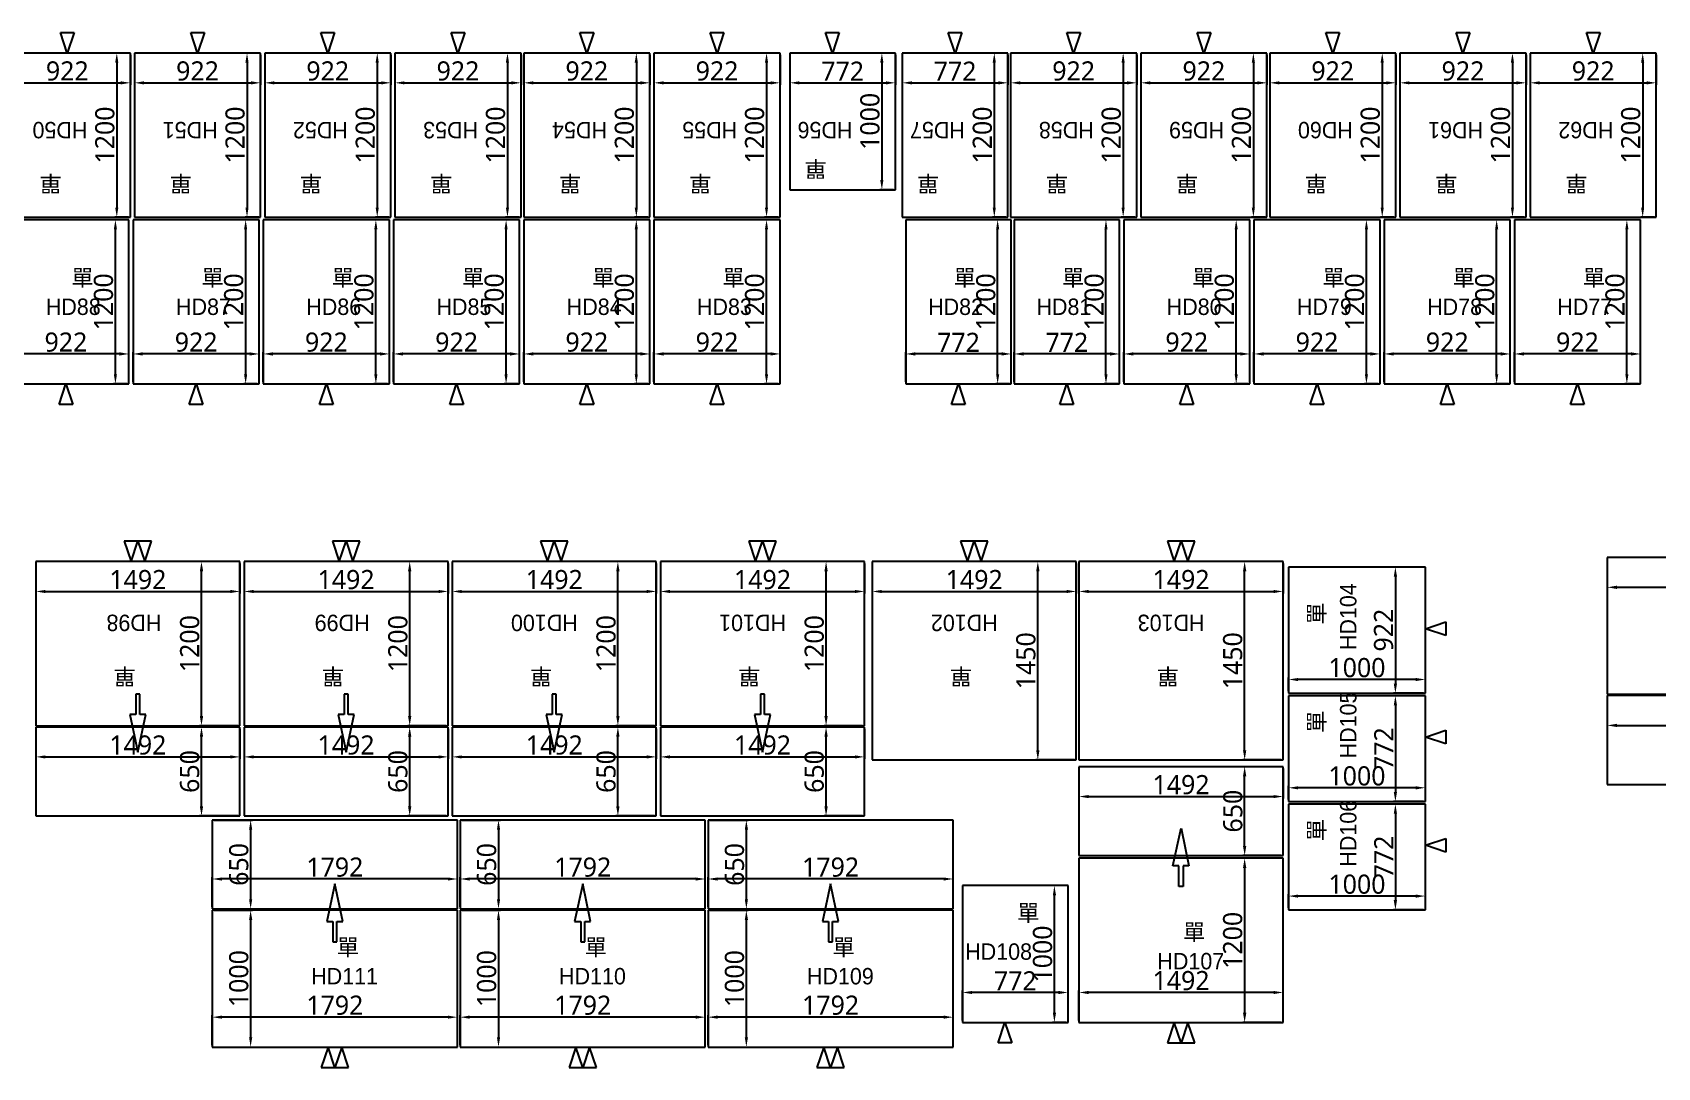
# Model space of a CAD drawing. Header units: millimetres. Extents: x 198 to 48339, y 383 to 29313.
# Drawn here: x 30171 to 42050, y 13873 to 21443 of the extents above; entities that cross this region are included whole.
import ezdxf

# ---------------------------------------------------------------- set-up
doc = ezdxf.new("R2010")
doc.units = ezdxf.units.MM
for name, color, linetype in [('動線', 6, 'Continuous'), ('單層倉', 5, 'Continuous'), ('文字', 7, 'Continuous'), ('標註', 252, 'Continuous'), ('編號', 7, 'Continuous')]:
    doc.layers.add(name, color=color, linetype=linetype)
doc.styles.add('新細明體', font='PMingLiU.ttf')
doc.styles.add('黑體', font='Microsoft JhengHei.ttf')

msp = doc.modelspace()

# ---------------------------------------------------------------- linework, layer by layer
at = {"layer": '動線', "lineweight": -3}
for p, q in [((30425, 21293), (30375, 21443)), ((30375, 21443), (30475, 21443)), ((30425, 21293), (30375, 21443)), ((30375, 21443), (30475, 21443)), ((30475, 21443), (30425, 21293)), ((30475, 21443), (30425, 21293)), ((31377, 21293), (31327, 21443)), ((31327, 21443), (31427, 21443)), ((31377, 21293), (31327, 21443)), ((31327, 21443), (31427, 21443)), ((31427, 21443), (31377, 21293)), ((31427, 21443), (31377, 21293)), ((32329, 21293), (32279, 21443)), ((32279, 21443), (32379, 21443)), ((32329, 21293), (32279, 21443)), ((32279, 21443), (32379, 21443)), ((32379, 21443), (32329, 21293)), ((32379, 21443), (32329, 21293)), ((33281, 21293), (33231, 21443)), ((33231, 21443), (33331, 21443)), ((33281, 21293), (33231, 21443)), ((33231, 21443), (33331, 21443)), ((33331, 21443), (33281, 21293)), ((33331, 21443), (33281, 21293)), ((34223, 21293), (34173, 21443)), ((34173, 21443), (34273, 21443)), ((34223, 21293), (34173, 21443)), ((34173, 21443), (34273, 21443)), ((34273, 21443), (34223, 21293)), ((34273, 21443), (34223, 21293)), ((35175, 21293), (35125, 21443)), ((35125, 21443), (35225, 21443)), ((35175, 21293), (35125, 21443)), ((35125, 21443), (35225, 21443)), ((35225, 21443), (35175, 21293)), ((35225, 21443), (35175, 21293)), ((36018, 21293), (35968, 21443)), ((35968, 21443), (36068, 21443)), ((36018, 21293), (35968, 21443)), ((35968, 21443), (36068, 21443)), ((36068, 21443), (36018, 21293)), ((36068, 21443), (36018, 21293)), ((36915, 21293), (36865, 21443)), ((36865, 21443), (36965, 21443)), ((36965, 21443), (36915, 21293)), ((37782, 21293), (37732, 21443)), ((37732, 21443), (37832, 21443)), ((37782, 21293), (37732, 21443)), ((37732, 21443), (37832, 21443)), ((37832, 21443), (37782, 21293)), ((37832, 21443), (37782, 21293)), ((38734, 21293), (38684, 21443)), ((38684, 21443), (38784, 21443)), ((38734, 21293), (38684, 21443)), ((38684, 21443), (38784, 21443)), ((38784, 21443), (38734, 21293)), ((38784, 21443), (38734, 21293)), ((39676, 21293), (39626, 21443)), ((39626, 21443), (39726, 21443)), ((39676, 21293), (39626, 21443)), ((39626, 21443), (39726, 21443)), ((39726, 21443), (39676, 21293)), ((39726, 21443), (39676, 21293)), ((40628, 21293), (40578, 21443)), ((40578, 21443), (40678, 21443)), ((40628, 21293), (40578, 21443)), ((40578, 21443), (40678, 21443)), ((40678, 21443), (40628, 21293)), ((40678, 21443), (40628, 21293)), ((41580, 21293), (41530, 21443)), ((41530, 21443), (41630, 21443)), ((41580, 21293), (41530, 21443)), ((41530, 21443), (41630, 21443)), ((41630, 21443), (41580, 21293)), ((41630, 21443), (41580, 21293)), ((30365, 18723), (30415, 18873)), ((30365, 18723), (30415, 18873)), ((30415, 18873), (30465, 18723)), ((30415, 18873), (30465, 18723)), ((31317, 18723), (31367, 18873)), ((31317, 18723), (31367, 18873)), ((31367, 18873), (31417, 18723)), ((31367, 18873), (31417, 18723)), ((32269, 18723), (32319, 18873)), ((32319, 18873), (32369, 18723)), ((33221, 18723), (33271, 18873)), ((33221, 18723), (33271, 18873)), ((33271, 18873), (33321, 18723)), ((33271, 18873), (33321, 18723)), ((34173, 18723), (34223, 18873)), ((34173, 18723), (34223, 18873)), ((34223, 18873), (34273, 18723)), ((34223, 18873), (34273, 18723)), ((35125, 18723), (35175, 18873)), ((35125, 18723), (35175, 18873)), ((35175, 18873), (35225, 18723)), ((35175, 18873), (35225, 18723)), ((36890, 18723), (36940, 18873)), ((36890, 18723), (36940, 18873)), ((36940, 18873), (36990, 18723)), ((36940, 18873), (36990, 18723)), ((37682, 18723), (37732, 18873)), ((37682, 18723), (37732, 18873)), ((37732, 18873), (37782, 18723)), ((37732, 18873), (37782, 18723)), ((38559, 18723), (38609, 18873)), ((38609, 18873), (38659, 18723)), ((39511, 18723), (39561, 18873)), ((39511, 18723), (39561, 18873)), ((39561, 18873), (39611, 18723)), ((39561, 18873), (39611, 18723)), ((40463, 18723), (40513, 18873)), ((40463, 18723), (40513, 18873)), ((40513, 18873), (40563, 18723)), ((40513, 18873), (40563, 18723)), ((41415, 18723), (41465, 18873)), ((41415, 18723), (41465, 18873)), ((41465, 18873), (41515, 18723)), ((41465, 18873), (41515, 18723)), ((30465, 18723), (30365, 18723)), ((30465, 18723), (30365, 18723)), ((31417, 18723), (31317, 18723)), ((31417, 18723), (31317, 18723)), ((32369, 18723), (32269, 18723)), ((33321, 18723), (33221, 18723)), ((33321, 18723), (33221, 18723)), ((34273, 18723), (34173, 18723)), ((34273, 18723), (34173, 18723)), ((35225, 18723), (35125, 18723)), ((35225, 18723), (35125, 18723)), ((36990, 18723), (36890, 18723)), ((36990, 18723), (36890, 18723)), ((37782, 18723), (37682, 18723)), ((37782, 18723), (37682, 18723)), ((38659, 18723), (38559, 18723)), ((39611, 18723), (39511, 18723)), ((39611, 18723), (39511, 18723)), ((40563, 18723), (40463, 18723)), ((40563, 18723), (40463, 18723)), ((41515, 18723), (41415, 18723)), ((41515, 18723), (41415, 18723)), ((30941, 17723), (30841, 17723)), ((30841, 17723), (30891, 17573)), ((30891, 17573), (30941, 17723)), ((31041, 17723), (30941, 17723)), ((30941, 17723), (30991, 17573)), ((30991, 17573), (31041, 17723)), ((32463, 17723), (32363, 17723)), ((32363, 17723), (32413, 17573)), ((32413, 17573), (32463, 17723)), ((32563, 17723), (32463, 17723)), ((32463, 17723), (32513, 17573)), ((32513, 17573), (32563, 17723)), ((33985, 17723), (33885, 17723)), ((33885, 17723), (33935, 17573)), ((33935, 17573), (33985, 17723)), ((34085, 17723), (33985, 17723)), ((33985, 17723), (34035, 17573)), ((34035, 17573), (34085, 17723)), ((35507, 17723), (35407, 17723)), ((35407, 17723), (35457, 17573)), ((35457, 17573), (35507, 17723)), ((35607, 17723), (35507, 17723)), ((35507, 17723), (35557, 17573)), ((35557, 17573), (35607, 17723)), ((37055, 17723), (36955, 17723)), ((36955, 17723), (37005, 17573)), ((37005, 17573), (37055, 17723)), ((37155, 17723), (37055, 17723)), ((37055, 17723), (37105, 17573)), ((37105, 17573), (37155, 17723)), ((38567, 17723), (38467, 17723)), ((38467, 17723), (38517, 17573)), ((38517, 17573), (38567, 17723)), ((38667, 17723), (38567, 17723)), ((38567, 17723), (38617, 17573)), ((38617, 17573), (38667, 17723)), ((40353, 17082), (40503, 17132)), ((40353, 17082), (40503, 17132)), ((40503, 17132), (40503, 17032)), ((40503, 17132), (40503, 17032)), ((40503, 17032), (40353, 17082)), ((40503, 17032), (40353, 17082)), ((30956, 16604), (30926, 16604)), ((30926, 16604), (30926, 16454)), ((30956, 16454), (30956, 16604)), ((32478, 16604), (32448, 16604)), ((32448, 16604), (32448, 16454)), ((32478, 16454), (32478, 16604)), ((34000, 16604), (33970, 16604)), ((33970, 16604), (33970, 16454)), ((34000, 16454), (34000, 16604)), ((35522, 16604), (35492, 16604)), ((35492, 16604), (35492, 16454)), ((35522, 16454), (35522, 16604)), ((30926, 16454), (30882, 16454)), ((30882, 16454), (30941, 16179)), ((30941, 16179), (30999, 16454)), ((30999, 16454), (30956, 16454)), ((32448, 16454), (32404, 16454)), ((32404, 16454), (32463, 16179)), ((32463, 16179), (32521, 16454)), ((32521, 16454), (32478, 16454)), ((33970, 16454), (33926, 16454)), ((33926, 16454), (33985, 16179)), ((33985, 16179), (34043, 16454)), ((34043, 16454), (34000, 16454)), ((35492, 16454), (35448, 16454)), ((35448, 16454), (35507, 16179)), ((35507, 16179), (35565, 16454)), ((35565, 16454), (35522, 16454)), ((40353, 16290), (40503, 16340)), ((40353, 16290), (40503, 16340)), ((40503, 16240), (40353, 16290)), ((40503, 16240), (40353, 16290)), ((40503, 16340), (40503, 16240)), ((40503, 16340), (40503, 16240)), ((38508, 15348), (38567, 15623)), ((38567, 15623), (38625, 15348)), ((40353, 15498), (40503, 15548)), ((40353, 15498), (40503, 15548)), ((40503, 15448), (40353, 15498)), ((40503, 15448), (40353, 15498)), ((40503, 15548), (40503, 15448)), ((40503, 15548), (40503, 15448)), ((38552, 15348), (38508, 15348)), ((38552, 15198), (38552, 15348)), ((38582, 15348), (38582, 15198)), ((38625, 15348), (38582, 15348)), ((32381, 15217), (32322, 14942)), ((32439, 14942), (32381, 15217)), ((34193, 15217), (34134, 14942)), ((34251, 14942), (34193, 15217)), ((36005, 15217), (35946, 14942)), ((36063, 14942), (36005, 15217)), ((38582, 15198), (38552, 15198)), ((32322, 14942), (32366, 14942)), ((32366, 14942), (32366, 14792)), ((32396, 14792), (32396, 14942)), ((32396, 14942), (32439, 14942)), ((34134, 14942), (34178, 14942)), ((34178, 14942), (34178, 14792)), ((34208, 14792), (34208, 14942)), ((34208, 14942), (34251, 14942)), ((35946, 14942), (35990, 14942)), ((35990, 14942), (35990, 14792)), ((36020, 14792), (36020, 14942)), ((36020, 14942), (36063, 14942)), ((32366, 14792), (32396, 14792)), ((34178, 14792), (34208, 14792)), ((35990, 14792), (36020, 14792)), ((37230, 14053), (37280, 14203)), ((37230, 14053), (37280, 14203)), ((37280, 14203), (37330, 14053)), ((37280, 14203), (37330, 14053)), ((38517, 14203), (38467, 14053)), ((38567, 14053), (38517, 14203)), ((38617, 14203), (38567, 14053)), ((38667, 14053), (38617, 14203)), ((32331, 14023), (32281, 13873)), ((32381, 13873), (32331, 14023)), ((32431, 14023), (32381, 13873)), ((32481, 13873), (32431, 14023)), ((34143, 14023), (34093, 13873)), ((34193, 13873), (34143, 14023)), ((34243, 14023), (34193, 13873)), ((34293, 13873), (34243, 14023)), ((35955, 14023), (35905, 13873)), ((36005, 13873), (35955, 14023)), ((36055, 14023), (36005, 13873)), ((36105, 13873), (36055, 14023)), ((37330, 14053), (37230, 14053)), ((37330, 14053), (37230, 14053)), ((38467, 14053), (38567, 14053)), ((38567, 14053), (38667, 14053)), ((32281, 13873), (32381, 13873)), ((32381, 13873), (32481, 13873)), ((34093, 13873), (34193, 13873)), ((34193, 13873), (34293, 13873)), ((35905, 13873), (36005, 13873)), ((36005, 13873), (36105, 13873))]:
    msp.add_line(p, q, dxfattribs=at)
at = {"layer": '單層倉'}
for p, q in [((30886, 21293), (29964, 21293)), ((30886, 20093), (30886, 21293)), ((31838, 21293), (30916, 21293)), ((30916, 21293), (30916, 20093)), ((31838, 20093), (31838, 21293)), ((32790, 21293), (31868, 21293)), ((31868, 21293), (31868, 20093)), ((32790, 20093), (32790, 21293)), ((33742, 21293), (32820, 21293)), ((32820, 21293), (32820, 20093)), ((33742, 20093), (33742, 21293)), ((34684, 21293), (33762, 21293)), ((33762, 21293), (33762, 20093)), ((34684, 20093), (34684, 21293)), ((35636, 21293), (34714, 21293)), ((34714, 21293), (34714, 20093)), ((35636, 20093), (35636, 21293)), ((36479, 21293), (35707, 21293)), ((35707, 21293), (35707, 20293)), ((36479, 20293), (36479, 21293)), ((37301, 21293), (36529, 21293)), ((36529, 21293), (36529, 20093)), ((37301, 20093), (37301, 21293)), ((38243, 21293), (37321, 21293)), ((37321, 21293), (37321, 20093)), ((38243, 20093), (38243, 21293)), ((39195, 21293), (38273, 21293)), ((38273, 21293), (38273, 20093)), ((39195, 20093), (39195, 21293)), ((40137, 21293), (39215, 21293)), ((39215, 21293), (39215, 20093)), ((40137, 20093), (40137, 21293)), ((41089, 21293), (40167, 21293)), ((40167, 21293), (40167, 20093)), ((41089, 20093), (41089, 21293)), ((42041, 21293), (41119, 21293)), ((41119, 21293), (41119, 20093)), ((42041, 20093), (42041, 21293)), ((35707, 20293), (36479, 20293)), ((29964, 20093), (30886, 20093)), ((30916, 20093), (31838, 20093)), ((31868, 20093), (32790, 20093)), ((32820, 20093), (33742, 20093)), ((33762, 20093), (34684, 20093)), ((34714, 20093), (35636, 20093)), ((36529, 20093), (37301, 20093)), ((37321, 20093), (38243, 20093)), ((38273, 20093), (39195, 20093)), ((39215, 20093), (40137, 20093)), ((40167, 20093), (41089, 20093)), ((41119, 20093), (42041, 20093)), ((30876, 20073), (29954, 20073)), ((30876, 18873), (30876, 20073)), ((31828, 20073), (30906, 20073)), ((30906, 20073), (30906, 18873)), ((31828, 18873), (31828, 20073)), ((32780, 20073), (31858, 20073)), ((31858, 20073), (31858, 18873)), ((32780, 18873), (32780, 20073)), ((33732, 20073), (32810, 20073)), ((32810, 20073), (32810, 18873)), ((33732, 18873), (33732, 20073)), ((34684, 20073), (33762, 20073)), ((33762, 20073), (33762, 18873)), ((34684, 18873), (34684, 20073)), ((35636, 20073), (34714, 20073)), ((34714, 20073), (34714, 18873)), ((35636, 18873), (35636, 20073)), ((37326, 20073), (36554, 20073)), ((36554, 20073), (36554, 18873)), ((37326, 18873), (37326, 20073)), ((38118, 20073), (37346, 20073)), ((37346, 20073), (37346, 18873)), ((38118, 18873), (38118, 20073)), ((39070, 20073), (38148, 20073)), ((38148, 20073), (38148, 18873)), ((39070, 18873), (39070, 20073)), ((40022, 20073), (39100, 20073)), ((39100, 20073), (39100, 18873)), ((40022, 18873), (40022, 20073)), ((40974, 20073), (40052, 20073)), ((40052, 20073), (40052, 18873)), ((40974, 18873), (40974, 20073)), ((41926, 20073), (41004, 20073)), ((41004, 20073), (41004, 18873)), ((41926, 18873), (41926, 20073)), ((29954, 18873), (30876, 18873)), ((30906, 18873), (31828, 18873)), ((31858, 18873), (32780, 18873)), ((32810, 18873), (33732, 18873)), ((33762, 18873), (34684, 18873)), ((34714, 18873), (35636, 18873)), ((36554, 18873), (37326, 18873)), ((37346, 18873), (38118, 18873)), ((38148, 18873), (39070, 18873)), ((39100, 18873), (40022, 18873)), ((40052, 18873), (40974, 18873)), ((41004, 18873), (41926, 18873)), ((43175, 17603), (41683, 17603)), ((41683, 17603), (41683, 16603)), ((31687, 17573), (30195, 17573)), ((30195, 17573), (30195, 16373)), ((31687, 16373), (31687, 17573)), ((33209, 17573), (31717, 17573)), ((31717, 17573), (31717, 16373)), ((33209, 16373), (33209, 17573)), ((34731, 17573), (33239, 17573)), ((33239, 17573), (33239, 16373)), ((34731, 16373), (34731, 17573)), ((36253, 17573), (34761, 17573)), ((34761, 17573), (34761, 16373)), ((36253, 16373), (36253, 17573)), ((37801, 17573), (36309, 17573)), ((36309, 17573), (36309, 16123)), ((37801, 16123), (37801, 17573)), ((39313, 17573), (37821, 17573)), ((37821, 17573), (37821, 16123)), ((39313, 16123), (39313, 17573)), ((40353, 17533), (39353, 17533)), ((39353, 17533), (39353, 16611)), ((40353, 16611), (40353, 17533)), ((39353, 16611), (40353, 16611)), ((40353, 16591), (39353, 16591)), ((39353, 16591), (39353, 15819)), ((40353, 15819), (40353, 16591)), ((41683, 16603), (43175, 16603)), ((43175, 16593), (41683, 16593)), ((41683, 16593), (41683, 15943)), ((30195, 16373), (31687, 16373)), ((31687, 16363), (30195, 16363)), ((30195, 16363), (30195, 15713)), ((31687, 15713), (31687, 16363)), ((31717, 16373), (33209, 16373)), ((33209, 16363), (31717, 16363)), ((31717, 16363), (31717, 15713)), ((33209, 15713), (33209, 16363)), ((33239, 16373), (34731, 16373)), ((34731, 16363), (33239, 16363)), ((33239, 16363), (33239, 15713)), ((34731, 15713), (34731, 16363)), ((34761, 16373), (36253, 16373)), ((36253, 16363), (34761, 16363)), ((34761, 16363), (34761, 15713)), ((36253, 15713), (36253, 16363)), ((36309, 16123), (37801, 16123)), ((37821, 16123), (39313, 16123)), ((39313, 16073), (37821, 16073)), ((37821, 16073), (37821, 15423)), ((39313, 15423), (39313, 16073)), ((41683, 15943), (43175, 15943)), ((39353, 15819), (40353, 15819)), ((30195, 15713), (31687, 15713)), ((33277, 15683), (31485, 15683)), ((31485, 15683), (31485, 15033)), ((31717, 15713), (33209, 15713)), ((33239, 15713), (34731, 15713)), ((33277, 15033), (33277, 15683)), ((35089, 15683), (33297, 15683)), ((33297, 15683), (33297, 15033)), ((34761, 15713), (36253, 15713)), ((35089, 15033), (35089, 15683)), ((36901, 15683), (35109, 15683)), ((35109, 15683), (35109, 15033)), ((36901, 15033), (36901, 15683)), ((40353, 15799), (39353, 15799)), ((39353, 15799), (39353, 15027)), ((40353, 15027), (40353, 15799)), ((37821, 15423), (39313, 15423)), ((39313, 15403), (37821, 15403)), ((37821, 15403), (37821, 14203)), ((39313, 14203), (39313, 15403)), ((37741, 15203), (36969, 15203)), ((36969, 15203), (36969, 14203)), ((37741, 14203), (37741, 15203)), ((31485, 15033), (33277, 15033)), ((33277, 15023), (31485, 15023)), ((31485, 15023), (31485, 14023)), ((33277, 14023), (33277, 15023)), ((33297, 15033), (35089, 15033)), ((35089, 15023), (33297, 15023)), ((33297, 15023), (33297, 14023)), ((35089, 14023), (35089, 15023)), ((35109, 15033), (36901, 15033)), ((36901, 15023), (35109, 15023)), ((35109, 15023), (35109, 14023)), ((36901, 14023), (36901, 15023)), ((39353, 15027), (40353, 15027)), ((36969, 14203), (37741, 14203)), ((37821, 14203), (39313, 14203)), ((31485, 14023), (33277, 14023)), ((33297, 14023), (35089, 14023)), ((35109, 14023), (36901, 14023))]:
    msp.add_line(p, q, dxfattribs=at)
at = {"layer": '標註', "color": 251}
for p, q in [((30872, 21293), (30773, 21293)), ((30872, 21293), (30773, 21293)), ((30886, 21279), (30886, 21061)), ((30886, 21279), (30886, 21061)), ((30916, 21279), (30916, 21061)), ((30916, 21279), (30916, 21061)), ((31824, 21293), (31725, 21293)), ((31824, 21293), (31725, 21293)), ((31838, 21279), (31838, 21061)), ((31838, 21279), (31838, 21061)), ((31868, 21279), (31868, 21061)), ((31868, 21279), (31868, 21061)), ((32776, 21293), (32677, 21293)), ((32776, 21293), (32677, 21293)), ((32790, 21279), (32790, 21061)), ((32790, 21279), (32790, 21061)), ((32820, 21279), (32820, 21061)), ((32820, 21279), (32820, 21061)), ((33728, 21293), (33629, 21293)), ((33728, 21293), (33629, 21293)), ((33742, 21279), (33742, 21061)), ((33742, 21279), (33742, 21061)), ((33762, 21279), (33762, 21061)), ((33762, 21279), (33762, 21061)), ((34670, 21293), (34571, 21293)), ((34670, 21293), (34571, 21293)), ((34684, 21279), (34684, 21061)), ((34684, 21279), (34684, 21061)), ((34714, 21279), (34714, 21061)), ((34714, 21279), (34714, 21061)), ((35622, 21293), (35523, 21293)), ((35636, 21279), (35636, 21061)), ((35636, 21279), (35636, 21061)), ((35707, 21279), (35707, 21061)), ((35707, 21279), (35707, 21061)), ((36465, 21293), (36366, 21293)), ((36465, 21293), (36366, 21293)), ((36479, 21279), (36479, 21061)), ((36479, 21279), (36479, 21061)), ((36529, 21279), (36529, 21061)), ((36529, 21279), (36529, 21061)), ((37287, 21293), (37188, 21293)), ((37287, 21293), (37188, 21293)), ((37301, 21279), (37301, 21061)), ((37301, 21279), (37301, 21061)), ((37321, 21279), (37321, 21061)), ((37321, 21279), (37321, 21061)), ((38229, 21293), (38130, 21293)), ((38229, 21293), (38130, 21293)), ((38243, 21279), (38243, 21061)), ((38243, 21279), (38243, 21061)), ((38273, 21279), (38273, 21061)), ((38273, 21279), (38273, 21061)), ((39181, 21293), (39082, 21293)), ((39181, 21293), (39082, 21293)), ((39195, 21279), (39195, 21061)), ((39195, 21279), (39195, 21061)), ((39215, 21279), (39215, 21061)), ((39215, 21279), (39215, 21061)), ((40123, 21293), (40024, 21293)), ((40123, 21293), (40024, 21293)), ((40137, 21279), (40137, 21061)), ((40137, 21279), (40137, 21061)), ((40167, 21279), (40167, 21061)), ((40167, 21279), (40167, 21061)), ((41075, 21293), (40976, 21293)), ((41075, 21293), (40976, 21293)), ((41089, 21279), (41089, 21061)), ((41089, 21279), (41089, 21061)), ((41119, 21279), (41119, 21061)), ((41119, 21279), (41119, 21061)), ((42027, 21293), (41928, 21293)), ((42027, 21293), (41928, 21293)), ((42041, 21279), (42041, 21061)), ((42041, 21279), (42041, 21061)), ((30787, 21223), (30787, 20163)), ((30787, 21223), (30787, 20163)), ((31739, 21223), (31739, 20163)), ((31739, 21223), (31739, 20163)), ((32691, 21223), (32691, 20163)), ((32691, 21223), (32691, 20163)), ((33643, 21223), (33643, 20163)), ((33643, 21223), (33643, 20163)), ((34585, 21223), (34585, 20163)), ((34585, 21223), (34585, 20163)), ((35537, 21223), (35537, 20163)), ((36380, 21223), (36380, 20363)), ((36380, 21223), (36380, 20363)), ((37202, 21223), (37202, 20163)), ((37202, 21223), (37202, 20163)), ((38144, 21223), (38144, 20163)), ((38144, 21223), (38144, 20163)), ((39096, 21223), (39096, 20163)), ((39096, 21223), (39096, 20163)), ((40038, 21223), (40038, 20163)), ((40038, 21223), (40038, 20163)), ((40990, 21223), (40990, 20163)), ((40990, 21223), (40990, 20163)), ((41942, 21223), (41942, 20163)), ((41942, 21223), (41942, 20163)), ((30034, 21075), (30816, 21075)), ((30034, 21075), (30816, 21075)), ((30986, 21075), (31768, 21075)), ((30986, 21075), (31768, 21075)), ((31938, 21075), (32720, 21075)), ((31938, 21075), (32720, 21075)), ((32890, 21075), (33672, 21075)), ((32890, 21075), (33672, 21075)), ((33832, 21075), (34614, 21075)), ((33832, 21075), (34614, 21075)), ((34784, 21075), (35566, 21075)), ((34784, 21075), (35566, 21075)), ((35777, 21075), (36409, 21075)), ((35777, 21075), (36409, 21075)), ((36599, 21075), (37231, 21075)), ((36599, 21075), (37231, 21075)), ((37391, 21075), (38173, 21075)), ((37391, 21075), (38173, 21075)), ((38343, 21075), (39125, 21075)), ((38343, 21075), (39125, 21075)), ((39285, 21075), (40067, 21075)), ((39285, 21075), (40067, 21075)), ((40237, 21075), (41019, 21075)), ((40237, 21075), (41019, 21075)), ((41189, 21075), (41971, 21075)), ((41189, 21075), (41971, 21075)), ((36465, 20293), (36366, 20293)), ((36465, 20293), (36366, 20293)), ((30872, 20093), (30773, 20093)), ((30872, 20093), (30773, 20093)), ((31824, 20093), (31725, 20093)), ((31824, 20093), (31725, 20093)), ((32776, 20093), (32677, 20093)), ((32776, 20093), (32677, 20093)), ((33728, 20093), (33629, 20093)), ((33728, 20093), (33629, 20093)), ((34670, 20093), (34571, 20093)), ((34670, 20093), (34571, 20093)), ((35622, 20093), (35523, 20093)), ((37287, 20093), (37188, 20093)), ((37287, 20093), (37188, 20093)), ((38229, 20093), (38130, 20093)), ((38229, 20093), (38130, 20093)), ((39181, 20093), (39082, 20093)), ((39181, 20093), (39082, 20093)), ((40123, 20093), (40024, 20093)), ((40123, 20093), (40024, 20093)), ((41075, 20093), (40976, 20093)), ((41075, 20093), (40976, 20093)), ((42027, 20093), (41928, 20093)), ((42027, 20093), (41928, 20093)), ((30862, 20073), (30763, 20073)), ((30777, 18943), (30777, 20003)), ((31814, 20073), (31715, 20073)), ((31729, 18943), (31729, 20003)), ((32766, 20073), (32667, 20073)), ((32681, 18943), (32681, 20003)), ((33718, 20073), (33619, 20073)), ((33633, 18943), (33633, 20003)), ((34670, 20073), (34571, 20073)), ((34585, 18943), (34585, 20003)), ((35622, 20073), (35523, 20073)), ((35537, 18943), (35537, 20003)), ((37312, 20073), (37212, 20073)), ((37226, 18943), (37226, 20003)), ((38104, 20073), (38004, 20073)), ((38018, 18943), (38018, 20003)), ((39056, 20073), (38956, 20073)), ((38970, 18943), (38970, 20003)), ((40008, 20073), (39908, 20073)), ((39922, 18943), (39922, 20003)), ((40960, 20073), (40860, 20073)), ((40874, 18943), (40874, 20003)), ((41912, 20073), (41812, 20073)), ((41826, 18943), (41826, 20003)), ((30806, 19092), (30024, 19092)), ((30806, 19092), (30024, 19092)), ((30876, 18887), (30876, 19106)), ((30876, 18887), (30876, 19106)), ((30906, 18887), (30906, 19106)), ((30906, 18887), (30906, 19106)), ((31758, 19092), (30976, 19092)), ((31758, 19092), (30976, 19092)), ((31828, 18887), (31828, 19106)), ((31828, 18887), (31828, 19106)), ((31858, 18887), (31858, 19106)), ((31858, 18887), (31858, 19106)), ((32710, 19092), (31928, 19092)), ((32710, 19092), (31928, 19092)), ((32780, 18887), (32780, 19106)), ((32780, 18887), (32780, 19106)), ((32810, 18887), (32810, 19106)), ((32810, 18887), (32810, 19106)), ((33662, 19092), (32880, 19092)), ((33662, 19092), (32880, 19092)), ((33732, 18887), (33732, 19106)), ((33732, 18887), (33732, 19106)), ((33762, 18887), (33762, 19106)), ((33762, 18887), (33762, 19106)), ((34614, 19092), (33832, 19092)), ((34614, 19092), (33832, 19092)), ((34684, 18887), (34684, 19106)), ((34684, 18887), (34684, 19106)), ((34714, 18887), (34714, 19106)), ((34714, 18887), (34714, 19106)), ((35566, 19092), (34784, 19092)), ((35566, 19092), (34784, 19092)), ((35636, 18887), (35636, 19106)), ((35636, 18887), (35636, 19106)), ((36554, 18887), (36554, 19106)), ((36554, 18887), (36554, 19106)), ((37256, 19092), (36624, 19092)), ((37256, 19092), (36624, 19092)), ((37326, 18887), (37326, 19106)), ((37326, 18887), (37326, 19106)), ((37346, 18887), (37346, 19106)), ((37346, 18887), (37346, 19106)), ((38048, 19092), (37416, 19092)), ((38048, 19092), (37416, 19092)), ((38118, 18887), (38118, 19106)), ((38118, 18887), (38118, 19106)), ((38148, 18887), (38148, 19106)), ((38148, 18887), (38148, 19106)), ((39000, 19092), (38218, 19092)), ((39000, 19092), (38218, 19092)), ((39070, 18887), (39070, 19106)), ((39070, 18887), (39070, 19106)), ((39100, 18887), (39100, 19106)), ((39100, 18887), (39100, 19106)), ((39952, 19092), (39170, 19092)), ((39952, 19092), (39170, 19092)), ((40022, 18887), (40022, 19106)), ((40022, 18887), (40022, 19106)), ((40052, 18887), (40052, 19106)), ((40052, 18887), (40052, 19106)), ((40904, 19092), (40122, 19092)), ((40904, 19092), (40122, 19092)), ((40974, 18887), (40974, 19106)), ((40974, 18887), (40974, 19106)), ((41004, 18887), (41004, 19106)), ((41004, 18887), (41004, 19106)), ((41856, 19092), (41074, 19092)), ((41856, 19092), (41074, 19092)), ((41926, 18887), (41926, 19106)), ((41926, 18887), (41926, 19106)), ((30862, 18873), (30763, 18873)), ((31814, 18873), (31715, 18873)), ((32766, 18873), (32667, 18873)), ((33718, 18873), (33619, 18873)), ((34670, 18873), (34571, 18873)), ((35622, 18873), (35523, 18873)), ((37312, 18873), (37212, 18873)), ((38104, 18873), (38004, 18873)), ((39056, 18873), (38956, 18873)), ((40008, 18873), (39908, 18873)), ((40960, 18873), (40860, 18873)), ((41912, 18873), (41812, 18873)), ((41683, 17589), (41683, 17371)), ((30195, 17559), (30195, 17341)), ((31673, 17573), (31392, 17573)), ((31406, 16443), (31406, 17503)), ((31687, 17559), (31687, 17341)), ((31717, 17559), (31717, 17341)), ((33195, 17573), (32914, 17573)), ((32928, 16443), (32928, 17503)), ((33209, 17559), (33209, 17341)), ((33239, 17559), (33239, 17341)), ((34717, 17573), (34436, 17573)), ((34450, 16443), (34450, 17503)), ((34731, 17559), (34731, 17341)), ((34761, 17559), (34761, 17341)), ((36239, 17573), (35958, 17573)), ((35972, 16443), (35972, 17503)), ((36253, 17559), (36253, 17341)), ((36309, 17559), (36309, 17341)), ((37787, 17573), (37506, 17573)), ((37520, 16193), (37520, 17503)), ((37801, 17559), (37801, 17341)), ((37821, 17559), (37821, 17341)), ((39299, 17573), (39018, 17573)), ((39032, 16193), (39032, 17503)), ((39313, 17559), (39313, 17341)), ((40339, 17533), (40120, 17533)), ((40339, 17533), (40120, 17533)), ((40134, 17463), (40134, 16681)), ((40134, 17463), (40134, 16681)), ((30265, 17355), (31617, 17355)), ((31787, 17355), (33139, 17355)), ((33309, 17355), (34661, 17355)), ((34831, 17355), (36183, 17355)), ((36379, 17355), (37731, 17355)), ((37891, 17355), (39243, 17355)), ((41753, 17385), (43105, 17385)), ((39353, 16625), (39353, 16725)), ((40283, 16711), (39423, 16711)), ((40353, 16625), (40353, 16725)), ((40339, 16611), (40120, 16611)), ((40339, 16611), (40120, 16611)), ((40339, 16591), (40120, 16591)), ((40339, 16591), (40120, 16591)), ((40134, 16521), (40134, 15889)), ((40134, 16521), (40134, 15889)), ((41683, 16579), (41683, 16361)), ((30195, 16349), (30195, 16131)), ((31673, 16373), (31392, 16373)), ((31673, 16363), (31392, 16363)), ((31406, 15783), (31406, 16293)), ((31687, 16349), (31687, 16131)), ((31717, 16349), (31717, 16131)), ((33195, 16373), (32914, 16373)), ((33195, 16363), (32914, 16363)), ((32928, 15783), (32928, 16293)), ((33209, 16349), (33209, 16131)), ((33239, 16349), (33239, 16131)), ((34717, 16373), (34436, 16373)), ((34717, 16363), (34436, 16363)), ((34450, 15783), (34450, 16293)), ((34731, 16349), (34731, 16131)), ((34761, 16349), (34761, 16131)), ((36239, 16373), (35958, 16373)), ((36239, 16363), (35958, 16363)), ((35972, 15783), (35972, 16293)), ((36253, 16349), (36253, 16131)), ((41753, 16375), (43105, 16375)), ((30265, 16145), (31617, 16145)), ((31787, 16145), (33139, 16145)), ((33309, 16145), (34661, 16145)), ((34831, 16145), (36183, 16145)), ((37787, 16123), (37506, 16123)), ((37821, 16059), (37821, 15841)), ((39299, 16123), (39018, 16123)), ((39299, 16073), (39018, 16073)), ((39313, 16059), (39313, 15841)), ((39032, 15493), (39032, 16003)), ((39353, 15833), (39353, 15933)), ((40283, 15919), (39423, 15919)), ((40353, 15833), (40353, 15933)), ((37891, 15855), (39243, 15855)), ((40339, 15819), (40120, 15819)), ((40339, 15819), (40120, 15819)), ((31673, 15713), (31392, 15713)), ((31499, 15683), (31779, 15683)), ((33195, 15713), (32914, 15713)), ((33311, 15683), (33591, 15683)), ((34717, 15713), (34436, 15713)), ((35123, 15683), (35403, 15683)), ((36239, 15713), (35958, 15713)), ((40339, 15799), (40120, 15799)), ((40339, 15799), (40120, 15799)), ((40134, 15729), (40134, 15097)), ((40134, 15729), (40134, 15097)), ((31765, 15613), (31765, 15103)), ((33577, 15613), (33577, 15103)), ((35389, 15613), (35389, 15103)), ((39299, 15423), (39018, 15423)), ((39299, 15403), (39018, 15403)), ((39032, 15333), (39032, 14273)), ((31485, 15047), (31485, 15266)), ((33207, 15252), (31555, 15252)), ((33277, 15047), (33277, 15266)), ((33297, 15047), (33297, 15266)), ((35019, 15252), (33367, 15252)), ((35089, 15047), (35089, 15266)), ((35109, 15047), (35109, 15266)), ((36831, 15252), (35179, 15252)), ((36901, 15047), (36901, 15266)), ((37727, 15203), (37627, 15203)), ((37641, 14273), (37641, 15133)), ((39353, 15041), (39353, 15141)), ((40283, 15127), (39423, 15127)), ((40353, 15041), (40353, 15141)), ((31499, 15033), (31779, 15033)), ((31499, 15023), (31779, 15023)), ((33311, 15033), (33591, 15033)), ((33311, 15023), (33591, 15023)), ((35123, 15033), (35403, 15033)), ((35123, 15023), (35403, 15023)), ((40339, 15027), (40120, 15027)), ((40339, 15027), (40120, 15027)), ((31765, 14953), (31765, 14093)), ((33577, 14953), (33577, 14093)), ((35389, 14953), (35389, 14093)), ((36969, 14217), (36969, 14436)), ((36969, 14217), (36969, 14436)), ((37671, 14422), (37039, 14422)), ((37671, 14422), (37039, 14422)), ((37741, 14217), (37741, 14436)), ((37741, 14217), (37741, 14436)), ((37821, 14217), (37821, 14436)), ((39243, 14422), (37891, 14422)), ((39313, 14217), (39313, 14436)), ((31485, 14037), (31485, 14255)), ((33277, 14037), (33277, 14255)), ((33297, 14037), (33297, 14255)), ((35089, 14037), (35089, 14255)), ((35109, 14037), (35109, 14255)), ((36901, 14037), (36901, 14255)), ((33207, 14241), (31555, 14241)), ((35019, 14241), (33367, 14241)), ((36831, 14241), (35179, 14241)), ((37727, 14203), (37627, 14203)), ((39299, 14203), (39018, 14203)), ((31499, 14023), (31779, 14023)), ((33311, 14023), (33591, 14023)), ((35123, 14023), (35403, 14023))]:
    msp.add_line(p, q, dxfattribs=at)
for points in [[(30775, 21223), (30798, 21223), (30787, 21293)], [(30775, 21223), (30798, 21223), (30787, 21293)], [(31727, 21223), (31750, 21223), (31739, 21293)], [(31727, 21223), (31750, 21223), (31739, 21293)], [(32679, 21223), (32702, 21223), (32691, 21293)], [(32679, 21223), (32702, 21223), (32691, 21293)], [(33631, 21223), (33654, 21223), (33643, 21293)], [(33631, 21223), (33654, 21223), (33643, 21293)], [(34573, 21223), (34596, 21223), (34585, 21293)], [(34573, 21223), (34596, 21223), (34585, 21293)], [(35525, 21223), (35548, 21223), (35537, 21293)], [(36368, 21223), (36391, 21223), (36380, 21293)], [(36368, 21223), (36391, 21223), (36380, 21293)], [(37190, 21223), (37213, 21223), (37202, 21293)], [(37190, 21223), (37213, 21223), (37202, 21293)], [(38132, 21223), (38155, 21223), (38144, 21293)], [(38132, 21223), (38155, 21223), (38144, 21293)], [(39084, 21223), (39107, 21223), (39096, 21293)], [(39084, 21223), (39107, 21223), (39096, 21293)], [(40026, 21223), (40049, 21223), (40038, 21293)], [(40026, 21223), (40049, 21223), (40038, 21293)], [(40978, 21223), (41001, 21223), (40990, 21293)], [(40978, 21223), (41001, 21223), (40990, 21293)], [(41930, 21223), (41953, 21223), (41942, 21293)], [(41930, 21223), (41953, 21223), (41942, 21293)], [(30816, 21086), (30816, 21063), (30886, 21075)], [(30816, 21086), (30816, 21063), (30886, 21075)], [(30986, 21086), (30986, 21063), (30916, 21075)], [(30986, 21086), (30986, 21063), (30916, 21075)], [(31768, 21086), (31768, 21063), (31838, 21075)], [(31768, 21086), (31768, 21063), (31838, 21075)], [(31938, 21086), (31938, 21063), (31868, 21075)], [(31938, 21086), (31938, 21063), (31868, 21075)], [(32720, 21086), (32720, 21063), (32790, 21075)], [(32720, 21086), (32720, 21063), (32790, 21075)], [(32890, 21086), (32890, 21063), (32820, 21075)], [(32890, 21086), (32890, 21063), (32820, 21075)], [(33672, 21086), (33672, 21063), (33742, 21075)], [(33672, 21086), (33672, 21063), (33742, 21075)], [(33832, 21086), (33832, 21063), (33762, 21075)], [(33832, 21086), (33832, 21063), (33762, 21075)], [(34614, 21086), (34614, 21063), (34684, 21075)], [(34614, 21086), (34614, 21063), (34684, 21075)], [(34784, 21086), (34784, 21063), (34714, 21075)], [(34784, 21086), (34784, 21063), (34714, 21075)], [(35566, 21086), (35566, 21063), (35636, 21075)], [(35566, 21086), (35566, 21063), (35636, 21075)], [(35777, 21086), (35777, 21063), (35707, 21075)], [(35777, 21086), (35777, 21063), (35707, 21075)], [(36409, 21086), (36409, 21063), (36479, 21075)], [(36409, 21086), (36409, 21063), (36479, 21075)], [(36599, 21086), (36599, 21063), (36529, 21075)], [(36599, 21086), (36599, 21063), (36529, 21075)], [(37231, 21086), (37231, 21063), (37301, 21075)], [(37231, 21086), (37231, 21063), (37301, 21075)], [(37391, 21086), (37391, 21063), (37321, 21075)], [(37391, 21086), (37391, 21063), (37321, 21075)], [(38173, 21086), (38173, 21063), (38243, 21075)], [(38173, 21086), (38173, 21063), (38243, 21075)], [(38343, 21086), (38343, 21063), (38273, 21075)], [(38343, 21086), (38343, 21063), (38273, 21075)], [(39125, 21086), (39125, 21063), (39195, 21075)], [(39125, 21086), (39125, 21063), (39195, 21075)], [(39285, 21086), (39285, 21063), (39215, 21075)], [(39285, 21086), (39285, 21063), (39215, 21075)], [(40067, 21086), (40067, 21063), (40137, 21075)], [(40067, 21086), (40067, 21063), (40137, 21075)], [(40237, 21086), (40237, 21063), (40167, 21075)], [(40237, 21086), (40237, 21063), (40167, 21075)], [(41019, 21086), (41019, 21063), (41089, 21075)], [(41019, 21086), (41019, 21063), (41089, 21075)], [(41189, 21086), (41189, 21063), (41119, 21075)], [(41189, 21086), (41189, 21063), (41119, 21075)], [(41971, 21086), (41971, 21063), (42041, 21075)], [(41971, 21086), (41971, 21063), (42041, 21075)], [(36368, 20363), (36391, 20363), (36380, 20293)], [(36368, 20363), (36391, 20363), (36380, 20293)], [(30775, 20163), (30798, 20163), (30787, 20093)], [(30775, 20163), (30798, 20163), (30787, 20093)], [(31727, 20163), (31750, 20163), (31739, 20093)], [(31727, 20163), (31750, 20163), (31739, 20093)], [(32679, 20163), (32702, 20163), (32691, 20093)], [(32679, 20163), (32702, 20163), (32691, 20093)], [(33631, 20163), (33654, 20163), (33643, 20093)], [(33631, 20163), (33654, 20163), (33643, 20093)], [(34573, 20163), (34596, 20163), (34585, 20093)], [(34573, 20163), (34596, 20163), (34585, 20093)], [(35525, 20163), (35548, 20163), (35537, 20093)], [(37190, 20163), (37213, 20163), (37202, 20093)], [(37190, 20163), (37213, 20163), (37202, 20093)], [(38132, 20163), (38155, 20163), (38144, 20093)], [(38132, 20163), (38155, 20163), (38144, 20093)], [(39084, 20163), (39107, 20163), (39096, 20093)], [(39084, 20163), (39107, 20163), (39096, 20093)], [(40026, 20163), (40049, 20163), (40038, 20093)], [(40026, 20163), (40049, 20163), (40038, 20093)], [(40978, 20163), (41001, 20163), (40990, 20093)], [(40978, 20163), (41001, 20163), (40990, 20093)], [(41930, 20163), (41953, 20163), (41942, 20093)], [(41930, 20163), (41953, 20163), (41942, 20093)], [(30765, 20003), (30788, 20003), (30777, 20073)], [(31717, 20003), (31740, 20003), (31729, 20073)], [(32669, 20003), (32692, 20003), (32681, 20073)], [(33621, 20003), (33644, 20003), (33633, 20073)], [(34573, 20003), (34596, 20003), (34585, 20073)], [(35525, 20003), (35548, 20003), (35537, 20073)], [(37215, 20003), (37238, 20003), (37226, 20073)], [(38007, 20003), (38030, 20003), (38018, 20073)], [(38959, 20003), (38982, 20003), (38970, 20073)], [(39911, 20003), (39934, 20003), (39922, 20073)], [(40863, 20003), (40886, 20003), (40874, 20073)], [(41815, 20003), (41838, 20003), (41826, 20073)], [(30806, 19104), (30806, 19080), (30876, 19092)], [(30806, 19104), (30806, 19080), (30876, 19092)], [(30976, 19104), (30976, 19080), (30906, 19092)], [(30976, 19104), (30976, 19080), (30906, 19092)], [(31758, 19104), (31758, 19080), (31828, 19092)], [(31758, 19104), (31758, 19080), (31828, 19092)], [(31928, 19104), (31928, 19080), (31858, 19092)], [(31928, 19104), (31928, 19080), (31858, 19092)], [(32710, 19104), (32710, 19080), (32780, 19092)], [(32710, 19104), (32710, 19080), (32780, 19092)], [(32880, 19104), (32880, 19080), (32810, 19092)], [(32880, 19104), (32880, 19080), (32810, 19092)], [(33662, 19104), (33662, 19080), (33732, 19092)], [(33662, 19104), (33662, 19080), (33732, 19092)], [(33832, 19104), (33832, 19080), (33762, 19092)], [(33832, 19104), (33832, 19080), (33762, 19092)], [(34614, 19104), (34614, 19080), (34684, 19092)], [(34614, 19104), (34614, 19080), (34684, 19092)], [(34784, 19104), (34784, 19080), (34714, 19092)], [(34784, 19104), (34784, 19080), (34714, 19092)], [(35566, 19104), (35566, 19080), (35636, 19092)], [(35566, 19104), (35566, 19080), (35636, 19092)], [(36624, 19104), (36624, 19080), (36554, 19092)], [(36624, 19104), (36624, 19080), (36554, 19092)], [(37256, 19104), (37256, 19080), (37326, 19092)], [(37256, 19104), (37256, 19080), (37326, 19092)], [(37416, 19104), (37416, 19080), (37346, 19092)], [(37416, 19104), (37416, 19080), (37346, 19092)], [(38048, 19104), (38048, 19080), (38118, 19092)], [(38048, 19104), (38048, 19080), (38118, 19092)], [(38218, 19104), (38218, 19080), (38148, 19092)], [(38218, 19104), (38218, 19080), (38148, 19092)], [(39000, 19104), (39000, 19080), (39070, 19092)], [(39000, 19104), (39000, 19080), (39070, 19092)], [(39170, 19104), (39170, 19080), (39100, 19092)], [(39170, 19104), (39170, 19080), (39100, 19092)], [(39952, 19104), (39952, 19080), (40022, 19092)], [(39952, 19104), (39952, 19080), (40022, 19092)], [(40122, 19104), (40122, 19080), (40052, 19092)], [(40122, 19104), (40122, 19080), (40052, 19092)], [(40904, 19104), (40904, 19080), (40974, 19092)], [(40904, 19104), (40904, 19080), (40974, 19092)], [(41074, 19104), (41074, 19080), (41004, 19092)], [(41074, 19104), (41074, 19080), (41004, 19092)], [(41856, 19104), (41856, 19080), (41926, 19092)], [(41856, 19104), (41856, 19080), (41926, 19092)], [(30765, 18943), (30788, 18943), (30777, 18873)], [(31717, 18943), (31740, 18943), (31729, 18873)], [(32669, 18943), (32692, 18943), (32681, 18873)], [(33621, 18943), (33644, 18943), (33633, 18873)], [(34573, 18943), (34596, 18943), (34585, 18873)], [(35525, 18943), (35548, 18943), (35537, 18873)], [(37215, 18943), (37238, 18943), (37226, 18873)], [(38007, 18943), (38030, 18943), (38018, 18873)], [(38959, 18943), (38982, 18943), (38970, 18873)], [(39911, 18943), (39934, 18943), (39922, 18873)], [(40863, 18943), (40886, 18943), (40874, 18873)], [(41815, 18943), (41838, 18943), (41826, 18873)], [(31394, 17503), (31418, 17503), (31406, 17573)], [(32916, 17503), (32940, 17503), (32928, 17573)], [(34438, 17503), (34462, 17503), (34450, 17573)], [(35960, 17503), (35984, 17503), (35972, 17573)], [(37508, 17503), (37532, 17503), (37520, 17573)], [(39020, 17503), (39044, 17503), (39032, 17573)], [(40122, 17463), (40146, 17463), (40134, 17533)], [(40122, 17463), (40146, 17463), (40134, 17533)], [(30265, 17366), (30265, 17343), (30195, 17355)], [(31617, 17366), (31617, 17343), (31687, 17355)], [(31787, 17366), (31787, 17343), (31717, 17355)], [(33139, 17366), (33139, 17343), (33209, 17355)], [(33309, 17366), (33309, 17343), (33239, 17355)], [(34661, 17366), (34661, 17343), (34731, 17355)], [(34831, 17366), (34831, 17343), (34761, 17355)], [(36183, 17366), (36183, 17343), (36253, 17355)], [(36379, 17366), (36379, 17343), (36309, 17355)], [(37731, 17366), (37731, 17343), (37801, 17355)], [(37891, 17366), (37891, 17343), (37821, 17355)], [(39243, 17366), (39243, 17343), (39313, 17355)], [(41753, 17397), (41753, 17373), (41683, 17385)], [(39423, 16722), (39423, 16699), (39353, 16711)], [(40122, 16681), (40146, 16681), (40134, 16611)], [(40122, 16681), (40146, 16681), (40134, 16611)], [(40283, 16722), (40283, 16699), (40353, 16711)], [(40122, 16521), (40146, 16521), (40134, 16591)], [(40122, 16521), (40146, 16521), (40134, 16591)], [(31394, 16443), (31418, 16443), (31406, 16373)], [(32916, 16443), (32940, 16443), (32928, 16373)], [(34438, 16443), (34462, 16443), (34450, 16373)], [(35960, 16443), (35984, 16443), (35972, 16373)], [(31394, 16293), (31418, 16293), (31406, 16363)], [(32916, 16293), (32940, 16293), (32928, 16363)], [(34438, 16293), (34462, 16293), (34450, 16363)], [(35960, 16293), (35984, 16293), (35972, 16363)], [(41753, 16387), (41753, 16363), (41683, 16375)], [(30265, 16156), (30265, 16133), (30195, 16145)], [(31617, 16156), (31617, 16133), (31687, 16145)], [(31787, 16156), (31787, 16133), (31717, 16145)], [(33139, 16156), (33139, 16133), (33209, 16145)], [(33309, 16156), (33309, 16133), (33239, 16145)], [(34661, 16156), (34661, 16133), (34731, 16145)], [(34831, 16156), (34831, 16133), (34761, 16145)], [(36183, 16156), (36183, 16133), (36253, 16145)], [(37508, 16193), (37532, 16193), (37520, 16123)], [(39020, 16193), (39044, 16193), (39032, 16123)], [(39020, 16003), (39044, 16003), (39032, 16073)], [(39423, 15930), (39423, 15907), (39353, 15919)], [(40283, 15930), (40283, 15907), (40353, 15919)], [(37891, 15866), (37891, 15843), (37821, 15855)], [(39243, 15866), (39243, 15843), (39313, 15855)], [(40122, 15889), (40146, 15889), (40134, 15819)], [(40122, 15889), (40146, 15889), (40134, 15819)], [(31394, 15783), (31418, 15783), (31406, 15713)], [(31754, 15613), (31777, 15613), (31765, 15683)], [(32916, 15783), (32940, 15783), (32928, 15713)], [(33566, 15613), (33589, 15613), (33577, 15683)], [(34438, 15783), (34462, 15783), (34450, 15713)], [(35378, 15613), (35401, 15613), (35389, 15683)], [(35960, 15783), (35984, 15783), (35972, 15713)], [(40122, 15729), (40146, 15729), (40134, 15799)], [(40122, 15729), (40146, 15729), (40134, 15799)], [(39020, 15493), (39044, 15493), (39032, 15423)], [(39020, 15333), (39044, 15333), (39032, 15403)], [(31555, 15263), (31555, 15240), (31485, 15252)], [(33207, 15263), (33207, 15240), (33277, 15252)], [(33367, 15263), (33367, 15240), (33297, 15252)], [(35019, 15263), (35019, 15240), (35089, 15252)], [(35179, 15263), (35179, 15240), (35109, 15252)], [(36831, 15263), (36831, 15240), (36901, 15252)], [(31754, 15103), (31777, 15103), (31765, 15033)], [(33566, 15103), (33589, 15103), (33577, 15033)], [(35378, 15103), (35401, 15103), (35389, 15033)], [(37630, 15133), (37653, 15133), (37641, 15203)], [(39423, 15138), (39423, 15115), (39353, 15127)], [(40122, 15097), (40146, 15097), (40134, 15027)], [(40122, 15097), (40146, 15097), (40134, 15027)], [(40283, 15138), (40283, 15115), (40353, 15127)], [(31754, 14953), (31777, 14953), (31765, 15023)], [(33566, 14953), (33589, 14953), (33577, 15023)], [(35378, 14953), (35401, 14953), (35389, 15023)], [(37039, 14433), (37039, 14410), (36969, 14422)], [(37039, 14433), (37039, 14410), (36969, 14422)], [(37671, 14433), (37671, 14410), (37741, 14422)], [(37671, 14433), (37671, 14410), (37741, 14422)], [(37891, 14433), (37891, 14410), (37821, 14422)], [(39243, 14433), (39243, 14410), (39313, 14422)], [(37630, 14273), (37653, 14273), (37641, 14203)], [(39020, 14273), (39044, 14273), (39032, 14203)], [(31555, 14253), (31555, 14230), (31485, 14241)], [(33207, 14253), (33207, 14230), (33277, 14241)], [(33367, 14253), (33367, 14230), (33297, 14241)], [(35019, 14253), (35019, 14230), (35089, 14241)], [(35179, 14253), (35179, 14230), (35109, 14241)], [(36831, 14253), (36831, 14230), (36901, 14241)], [(31754, 14093), (31777, 14093), (31765, 14023)], [(33566, 14093), (33589, 14093), (33577, 14023)], [(35378, 14093), (35401, 14093), (35389, 14023)]]:
    msp.add_solid(points, dxfattribs=at)

# ---------------------------------------------------------------- texts
at = {"layer": '文字', "color": 3, "style": '新細明體'}
for rotation, p in [(180, (35978, 20504)), (180, (30385, 20398)), (180, (31337, 20398)), (180, (32289, 20398)), (180, (33241, 20398)), (180, (34183, 20398)), (180, (35135, 20398)), (180, (36800, 20398)), (180, (37742, 20398)), (180, (38694, 20398)), (180, (39636, 20398)), (180, (40588, 20398)), (180, (41540, 20398)), (360, (30454, 19589)), (360, (31406, 19589)), (360, (32358, 19589)), (360, (33310, 19589)), (360, (34262, 19589)), (360, (35214, 19589)), (360, (36904, 19589)), (360, (37696, 19589)), (360, (38648, 19589)), (360, (39600, 19589)), (360, (40552, 19589)), (360, (41504, 19589)), (90, (39619, 17112)), (180, (30927, 16793)), (180, (32449, 16793)), (180, (33971, 16793)), (180, (35493, 16793)), (180, (37041, 16793)), (180, (38553, 16793)), (90, (39619, 16320)), (90, (39619, 15528))]:
    msp.add_text('單', height=120, rotation=rotation, dxfattribs=at).set_placement(p)
at = {"layer": '文字', "style": '新細明體'}
for p in [(37369, 14944), (32395, 14693), (34207, 14693), (36019, 14693)]:
    msp.add_text('單', height=120, dxfattribs=at).set_placement(p)
at = {"layer": '文字', "color": 3, "style": '新細明體'}
msp.add_text('單', height=120, dxfattribs=at).set_placement((38581, 14803))
at = {"layer": '標註', "color": 2, "char_height": 140, "attachment_point": 5, "style": '黑體'}
for s, insert in [('922', (30425, 21161)), ('922', (30425, 21161)), ('922', (31377, 21161)), ('922', (31377, 21161)), ('922', (32329, 21161)), ('922', (32329, 21161)), ('922', (33281, 21161)), ('922', (33281, 21161)), ('922', (34223, 21161)), ('922', (34223, 21161)), ('922', (35175, 21161)), ('922', (35175, 21161)), ('772', (36093, 21160)), ('772', (36093, 21160)), ('772', (36915, 21160)), ('772', (36915, 21160)), ('922', (37782, 21161)), ('922', (37782, 21161)), ('922', (38734, 21161)), ('922', (38734, 21161)), ('922', (39676, 21161)), ('922', (39676, 21161)), ('922', (40628, 21161)), ('922', (40628, 21161)), ('922', (41580, 21161)), ('922', (41580, 21161)), ('922', (30415, 19178)), ('922', (30415, 19178)), ('922', (31367, 19178)), ('922', (31367, 19178)), ('922', (32319, 19178)), ('922', (32319, 19178)), ('922', (33271, 19178)), ('922', (33271, 19178)), ('922', (34223, 19178)), ('922', (34223, 19178)), ('922', (35175, 19178)), ('922', (35175, 19178)), ('772', (36940, 19177)), ('772', (36940, 19177)), ('772', (37732, 19177)), ('772', (37732, 19177)), ('922', (38609, 19178)), ('922', (38609, 19178)), ('922', (39561, 19178)), ('922', (39561, 19178)), ('922', (40513, 19178)), ('922', (40513, 19178)), ('922', (41465, 19178)), ('922', (41465, 19178)), ('1492', (30941, 17441)), ('1492', (32463, 17441)), ('1492', (33985, 17441)), ('1492', (35507, 17441)), ('1492', (37055, 17441)), ('1492', (38567, 17441)), ('772', (37355, 14507)), ('1492', (38567, 14508)), ('1792', (32381, 14328)), ('1792', (34193, 14328)), ('1792', (36005, 14328))]:
    msp.add_mtext(s, dxfattribs=dict(at, insert=insert))
at = {"layer": '標註', "color": 251, "char_height": 140, "attachment_point": 5, "rotation": 90, "style": '黑體'}
for s, insert in [('1000', (36293, 20793)), ('1000', (36293, 20793)), ('1200', (30700, 20693)), ('1200', (30700, 20693)), ('1200', (31652, 20693)), ('1200', (31652, 20693)), ('1200', (32604, 20693)), ('1200', (32604, 20693)), ('1200', (33556, 20693)), ('1200', (33556, 20693)), ('1200', (34498, 20693)), ('1200', (34498, 20693)), ('1200', (35450, 20693)), ('1200', (37115, 20693)), ('1200', (37115, 20693)), ('1200', (38057, 20693)), ('1200', (38057, 20693)), ('1200', (39009, 20693)), ('1200', (39009, 20693)), ('1200', (39951, 20693)), ('1200', (39951, 20693)), ('1200', (40903, 20693)), ('1200', (40903, 20693)), ('1200', (41855, 20693)), ('1200', (41855, 20693)), ('1200', (30690, 19473)), ('1200', (31642, 19473)), ('1200', (32594, 19473)), ('1200', (33546, 19473)), ('1200', (34498, 19473)), ('1200', (35450, 19473)), ('1200', (37140, 19473)), ('1200', (37932, 19473)), ('1200', (38884, 19473)), ('1200', (39836, 19473)), ('1200', (40788, 19473)), ('1200', (41740, 19473)), ('1200', (31320, 16973)), ('1200', (32842, 16973)), ('1200', (34364, 16973)), ('1200', (35886, 16973)), ('1450', (37433, 16848)), ('1450', (38945, 16848)), ('650', (31320, 16038)), ('650', (32842, 16038)), ('650', (34364, 16038)), ('650', (35886, 16038)), ('650', (38946, 15748)), ('650', (31679, 15358)), ('650', (33491, 15358)), ('650', (35303, 15358)), ('1200', (38945, 14803)), ('1000', (37555, 14703)), ('1000', (31679, 14523)), ('1000', (33491, 14523)), ('1000', (35303, 14523))]:
    msp.add_mtext(s, dxfattribs=dict(at, insert=insert))
at = {"layer": '標註', "color": 2, "char_height": 140, "attachment_point": 5, "rotation": 90, "style": '黑體'}
for s, insert in [('922', (40048, 17072)), ('922', (40048, 17072)), ('772', (40049, 16205)), ('772', (40049, 16205)), ('772', (40049, 15413)), ('772', (40049, 15413))]:
    msp.add_mtext(s, dxfattribs=dict(at, insert=insert))
at = {"layer": '標註', "color": 251, "char_height": 140, "attachment_point": 5, "style": '黑體'}
for s, insert in [('1000', (39853, 16797)), ('1492', (30941, 16231)), ('1492', (32463, 16231)), ('1492', (33985, 16231)), ('1492', (35507, 16231)), ('1000', (39853, 16005)), ('1492', (38567, 15941)), ('1792', (32381, 15338)), ('1792', (34193, 15338)), ('1792', (36005, 15338)), ('1000', (39853, 15213)), ('772', (37355, 14507))]:
    msp.add_mtext(s, dxfattribs=dict(at, insert=insert))
at = {"layer": '編號', "color": 7, "style": '新細明體'}
for s, rotation, p in [('HD50', 180, (30572, 20789)), ('HD51', 180, (31524, 20789)), ('HD52', 180, (32476, 20789)), ('HD53', 180, (33428, 20789)), ('HD54', 180, (34370, 20789)), ('HD55', 180, (35322, 20789)), ('HD56', 180, (36165, 20789)), ('HD57', 180, (36987, 20789)), ('HD58', 180, (37929, 20789)), ('HD59', 180, (38881, 20789)), ('HD60', 180, (39823, 20789)), ('HD61', 180, (40775, 20789)), ('HD62', 180, (41727, 20789)), ('HD88', 360, (30268, 19377)), ('HD87', 360, (31220, 19377)), ('HD86', 360, (32172, 19377)), ('HD85', 360, (33124, 19377)), ('HD84', 360, (34076, 19377)), ('HD83', 360, (35028, 19377)), ('HD82', 360, (36718, 19377)), ('HD81', 360, (37510, 19377)), ('HD80', 360, (38462, 19377)), ('HD79', 360, (39414, 19377)), ('HD78', 360, (40366, 19377)), ('HD77', 360, (41318, 19377)), ('HD104', 90, (39849, 16926)), ('HD98', 180, (31113, 17185)), ('HD99', 180, (32635, 17185)), ('HD100', 180, (34157, 17185)), ('HD101', 180, (35679, 17185)), ('HD102', 180, (37227, 17185)), ('HD103', 180, (38739, 17185)), ('HD105', 90, (39849, 16134)), ('HD106', 90, (39849, 15342))]:
    msp.add_text(s, height=120, rotation=rotation, dxfattribs=at).set_placement(p)
for s, p in [('HD108', (36989, 14661)), ('HD107', (38394, 14591)), ('HD111', (32208, 14481)), ('HD110', (34020, 14481)), ('HD109', (35832, 14481))]:
    msp.add_text(s, height=120, dxfattribs=at).set_placement(p)

doc.saveas('drawing.dxf')
